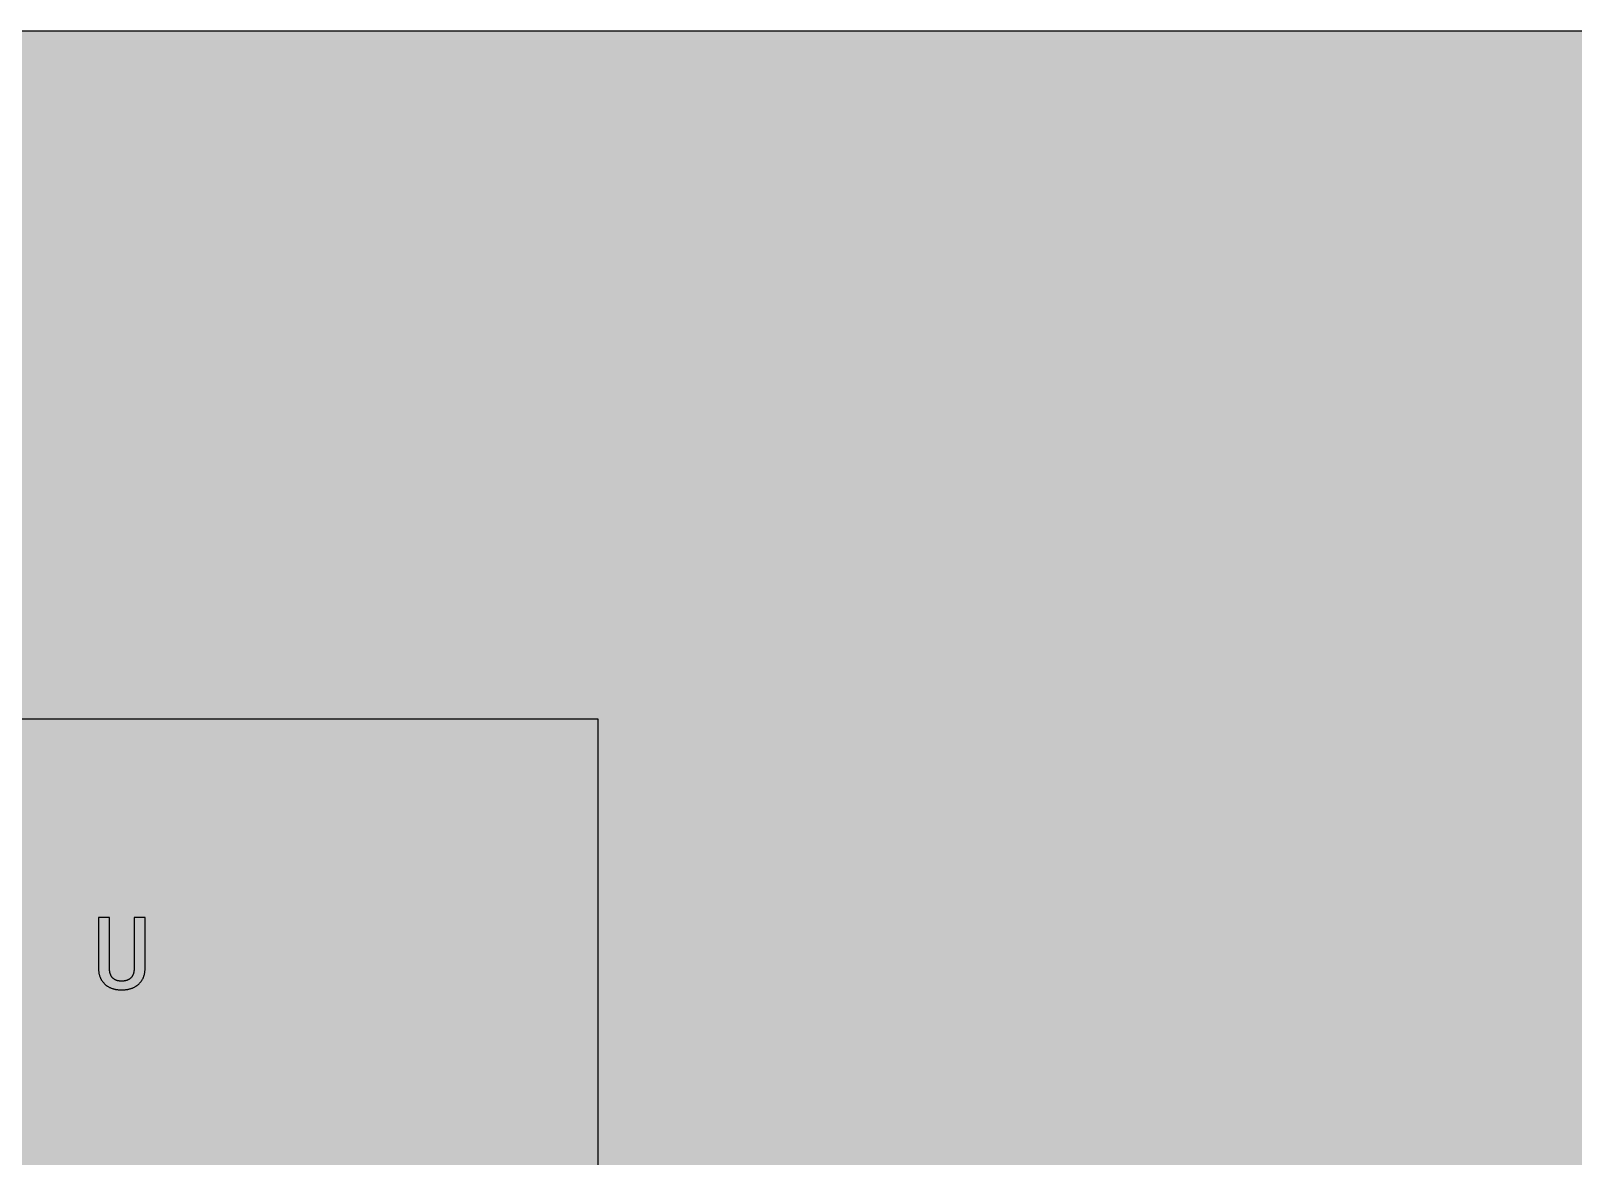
# Model space of a CAD drawing. Header units: millimetres. Extents: x 0 to 212, y 0 to 116.
# Drawn here: x 55.4 to 108.8, y 77.5 to 116.5 of the extents above; entities that cross this region are included whole.
import ezdxf

# ---------------------------------------------------------------- set-up
doc = ezdxf.new("R2010")
doc.units = ezdxf.units.MM

msp = doc.modelspace()

# ---------------------------------------------------------------- hatches: boundary and pattern name
for color, points in [(254, [(14.1633, 0.0536), (13.9878, 0.0533), (13.8125, 0.0559), (13.6373, 0.061), (13.462, 0.0686), (13.2893, 0.0787), (13.114, 0.0914), (12.9413, 0.1041), (12.7686, 0.1219), (12.5959, 0.1397), (12.4231, 0.16), (12.2504, 0.1829), (12.0777, 0.2057), (11.9075, 0.2337), (11.7373, 0.2616), (11.5672, 0.2921), (11.397, 0.3251), (11.2268, 0.3607), (11.0592, 0.3988), (10.8915, 0.4369), (10.7239, 0.4775), (10.5562, 0.5207), (10.3886, 0.5664), (10.2235, 0.6121), (10.0584, 0.6629), (9.8933, 0.7137), (9.7307, 0.7671), (9.5682, 0.8204), (9.4056, 0.8788), (9.2431, 0.9373), (9.083, 0.9982), (8.923, 1.0617), (8.763, 1.1252), (8.6055, 1.1938), (8.4455, 1.2624), (8.2906, 1.331), (8.1331, 1.4046), (7.9781, 1.4783), (7.8232, 1.5545), (7.6708, 1.6332), (7.5184, 1.7145), (7.366, 1.7958), (7.2161, 1.8796), (7.0663, 1.966), (6.919, 2.0523), (6.7716, 2.1438), (6.6243, 2.2352), (6.4795, 2.3266), (6.3348, 2.4232), (6.19, 2.5197), (6.0477, 2.6187), (5.908, 2.7178), (5.7683, 2.8194), (5.6286, 2.9235), (5.4915, 3.0302), (5.3543, 3.1369), (5.2197, 3.2461), (5.0851, 3.3579), (4.953, 3.4722), (4.8209, 3.5865), (4.6914, 3.7033), (4.5644, 3.8202), (4.4348, 3.9395), (4.3104, 4.0615), (4.1859, 4.1859), (4.0615, 4.3104), (3.9395, 4.4348), (3.8202, 4.5618), (3.7033, 4.6914), (3.5865, 4.8209), (3.4722, 4.953), (3.3579, 5.0851), (3.2487, 5.2197), (3.1369, 5.3543), (3.0302, 5.4915), (2.9235, 5.6286), (2.8194, 5.7683), (2.7178, 5.908), (2.6187, 6.0477), (2.5197, 6.19), (2.4232, 6.3348), (2.3266, 6.477), (2.2352, 6.6243), (2.1438, 6.7691), (2.0523, 6.919), (1.966, 7.0663), (1.8796, 7.2161), (1.7958, 7.366), (1.7145, 7.5184), (1.6332, 7.6708), (1.5545, 7.8232), (1.4783, 7.9781), (1.4046, 8.1331), (1.331, 8.2906), (1.2598, 8.4455), (1.1913, 8.603), (1.1252, 8.763), (1.0592, 8.923), (0.9982, 9.083), (0.9373, 9.2431), (0.8763, 9.4056), (0.8204, 9.5682), (0.7645, 9.7307), (0.7112, 9.8933), (0.6604, 10.0584), (0.6121, 10.2235), (0.5639, 10.3911), (0.5207, 10.5562), (0.4775, 10.7239), (0.4343, 10.8915), (0.3962, 11.0592), (0.3607, 11.2268), (0.3251, 11.397), (0.2921, 11.5672), (0.2616, 11.7373), (0.2311, 11.9075), (0.2057, 12.0802), (0.1803, 12.2504), (0.1575, 12.4231), (0.1372, 12.5959), (0.1194, 12.7686), (0.1041, 12.9413), (0.0889, 13.1166), (0.0787, 13.2893), (0.0686, 13.4645), (0.061, 13.6373), (0.0559, 13.8125), (0.0508, 13.9878), (0.0508, 14.163), (0.0522, 102.3592), (0.0508, 102.5322), (0.0559, 102.7074), (0.061, 102.8827), (0.0686, 103.058), (0.0787, 103.2307), (0.0889, 103.4059), (0.1041, 103.5787), (0.1194, 103.7514), (0.1372, 103.9241), (0.1575, 104.0968), (0.1803, 104.2695), (0.2057, 104.4423), (0.2311, 104.6124), (0.2616, 104.7826), (0.2921, 104.9528), (0.3251, 105.123), (0.3607, 105.2932), (0.3962, 105.4608), (0.4343, 105.6284), (0.4775, 105.7961), (0.5207, 105.9637), (0.5639, 106.1314), (0.6121, 106.2965), (0.6604, 106.4616), (0.7112, 106.6267), (0.7645, 106.7892), (0.8204, 106.9518), (0.8763, 107.1143), (0.9373, 107.2769), (0.9982, 107.4369), (1.0592, 107.5969), (1.1252, 107.757), (1.1913, 107.9144), (1.2598, 108.0745), (1.331, 108.2294), (1.4046, 108.3869), (1.4783, 108.5418), (1.5545, 108.6968), (1.6332, 108.8492), (1.7145, 109.0016), (1.7958, 109.154), (1.8796, 109.3038), (1.966, 109.4537), (2.0523, 109.601), (2.1438, 109.7483), (2.2352, 109.8956), (2.3266, 110.0404), (2.4232, 110.1852), (2.5197, 110.33), (2.6187, 110.4722), (2.7178, 110.6119), (2.8194, 110.7516), (2.9235, 110.8913), (3.0302, 111.0285), (3.1369, 111.1656), (3.2487, 111.3003), (3.3579, 111.4349), (3.4722, 111.567), (3.5865, 111.699), (3.7033, 111.8286), (3.8202, 111.9556), (3.9395, 112.0851), (4.0615, 112.2096), (4.1859, 112.334), (4.3104, 112.4585), (4.4348, 112.5804), (4.5644, 112.6998), (4.6914, 112.8166), (4.8209, 112.9335), (4.953, 113.0478), (5.0851, 113.1621), (5.2197, 113.2713), (5.3543, 113.3831), (5.4915, 113.4897), (5.6286, 113.5964), (5.7683, 113.7006), (5.908, 113.8022), (6.0477, 113.9012), (6.19, 114.0003), (6.3348, 114.0968), (6.4795, 114.1933), (6.6243, 114.2848), (6.7716, 114.3762), (6.919, 114.4676), (7.0663, 114.554), (7.2161, 114.6404), (7.366, 114.7242), (7.5184, 114.8055), (7.6708, 114.8867), (7.8232, 114.9655), (7.9781, 115.0417), (8.1331, 115.1153), (8.2906, 115.189), (8.4455, 115.2601), (8.6055, 115.3287), (8.763, 115.3947), (8.923, 115.4608), (9.083, 115.5217), (9.2431, 115.5827), (9.4056, 115.6437), (9.5682, 115.6995), (9.7307, 115.7554), (9.8933, 115.8088), (10.0584, 115.8596), (10.2235, 115.9078), (10.3886, 115.9561), (10.5562, 115.9993), (10.7239, 116.0424), (10.8915, 116.0856), (11.0592, 116.1237), (11.2268, 116.1593), (11.397, 116.1948), (11.5672, 116.2279), (11.7373, 116.2583), (11.9075, 116.2888), (12.0777, 116.3142), (12.2504, 116.3396), (12.4231, 116.3625), (12.5959, 116.3828), (12.7686, 116.4006), (12.9413, 116.4158), (13.114, 116.4311), (13.2893, 116.4412), (13.462, 116.4514), (13.6373, 116.459), (13.8125, 116.4641), (13.9878, 116.4692), (14.163, 116.4692), (197.6078, 116.4703), (197.7822, 116.4692), (197.9574, 116.4641), (198.1327, 116.459), (198.3054, 116.4514), (198.4807, 116.4412), (198.6534, 116.4311), (198.8287, 116.4158), (199.0014, 116.4006), (199.1741, 116.3828), (199.3468, 116.3625), (199.5195, 116.3396), (199.6897, 116.3142), (199.8624, 116.2888), (200.0326, 116.2583), (200.2028, 116.2279), (200.373, 116.1948), (200.5432, 116.1593), (200.7108, 116.1237), (200.8784, 116.0856), (201.0461, 116.0424), (201.2137, 115.9993), (201.3788, 115.9561), (201.5465, 115.9078), (201.7116, 115.8596), (201.8767, 115.8088), (202.0392, 115.7554), (202.2018, 115.6995), (202.3643, 115.6437), (202.5269, 115.5827), (202.6869, 115.5217), (202.8469, 115.4608), (203.007, 115.3947), (203.167, 115.3287), (203.3245, 115.2601), (203.4794, 115.189), (203.6369, 115.1153), (203.7918, 115.0417), (203.9468, 114.9655), (204.0992, 114.8867), (204.2516, 114.8055), (204.404, 114.7242), (204.5538, 114.6404), (204.7037, 114.554), (204.8535, 114.4676), (205.0009, 114.3762), (205.1456, 114.2848), (205.293, 114.1933), (205.4352, 114.0968), (205.58, 114.0003), (205.7222, 113.9012), (205.8619, 113.8022), (206.0016, 113.7006), (206.1413, 113.5964), (206.2785, 113.4897), (206.4156, 113.3831), (206.5503, 113.2713), (206.6849, 113.1621), (206.817, 113.0478), (206.949, 112.9335), (207.0786, 112.8166), (207.2081, 112.6998), (207.3351, 112.5804), (207.4596, 112.4585), (207.584, 112.334), (207.7085, 112.2096), (207.8304, 112.0851), (207.9498, 111.9556), (208.0666, 111.8286), (208.1835, 111.699), (208.2978, 111.567), (208.4121, 111.4349), (208.5238, 111.3003), (208.6331, 111.1656), (208.7397, 111.0285), (208.8464, 110.8913), (208.9506, 110.7516), (209.0522, 110.6119), (209.1512, 110.4722), (209.2503, 110.33), (209.3468, 110.1852), (209.4433, 110.0404), (209.5348, 109.8956), (209.6262, 109.7483), (209.7176, 109.601), (209.804, 109.4537), (209.8904, 109.3038), (209.9742, 109.154), (210.0555, 109.0016), (210.1367, 108.8492), (210.2155, 108.6968), (210.2917, 108.5418), (210.3653, 108.3869), (210.439, 108.2294), (210.5076, 108.0745), (210.5762, 107.9144), (210.6447, 107.757), (210.7082, 107.5969), (210.7717, 107.4369), (210.8327, 107.2769), (210.8911, 107.1143), (210.9495, 106.9518), (211.0029, 106.7892), (211.0562, 106.6267), (211.107, 106.4616), (211.1578, 106.2965), (211.2035, 106.1314), (211.2493, 105.9637), (211.2924, 105.7961), (211.3331, 105.6284), (211.3712, 105.4608), (211.4093, 105.2932), (211.4448, 105.123), (211.4779, 104.9528), (211.5083, 104.7826), (211.5363, 104.6124), (211.5642, 104.4423), (211.5871, 104.2695), (211.6099, 104.0968), (211.6303, 103.9241), (211.648, 103.7514), (211.6658, 103.5787), (211.6785, 103.4059), (211.6912, 103.2307), (211.7014, 103.058), (211.709, 102.8827), (211.7141, 102.7074), (211.7166, 102.5322), (211.7166, 102.3569), (211.7189, 14.1647), (211.7166, 13.9878), (211.7141, 13.8125), (211.709, 13.6373), (211.7014, 13.4645), (211.6912, 13.2893), (211.6785, 13.1166), (211.6658, 12.9413), (211.648, 12.7686), (211.6303, 12.5959), (211.6099, 12.4231), (211.5871, 12.2504), (211.5642, 12.0802), (211.5363, 11.9075), (211.5083, 11.7373), (211.4779, 11.5672), (211.4448, 11.397), (211.4093, 11.2268), (211.3712, 11.0592), (211.3331, 10.8915), (211.2924, 10.7239), (211.2493, 10.5562), (211.2035, 10.3911), (211.1578, 10.2235), (211.107, 10.0584), (211.0562, 9.8933), (211.0029, 9.7307), (210.9495, 9.5682), (210.8911, 9.4056), (210.8327, 9.2431), (210.7717, 9.083), (210.7082, 8.923), (210.6447, 8.763), (210.5762, 8.603), (210.5076, 8.4455), (210.439, 8.2906), (210.3653, 8.1331), (210.2917, 7.9781), (210.2155, 7.8232), (210.1367, 7.6708), (210.0555, 7.5184), (209.9742, 7.366), (209.8904, 7.2161), (209.804, 7.0663), (209.7176, 6.919), (209.6262, 6.7691), (209.5348, 6.6243), (209.4433, 6.477), (209.3468, 6.3348), (209.2503, 6.19), (209.1512, 6.0477), (209.0522, 5.908), (208.9506, 5.7683), (208.8464, 5.6286), (208.7397, 5.4915), (208.6331, 5.3543), (208.5238, 5.2197), (208.4121, 5.0851), (208.2978, 4.953), (208.1835, 4.8209), (208.0666, 4.6914), (207.9498, 4.5618), (207.8304, 4.4348), (207.7085, 4.3104), (207.584, 4.1859), (207.4596, 4.0615), (207.3351, 3.9395), (207.2081, 3.8202), (207.0786, 3.7033), (206.949, 3.5865), (206.817, 3.4722), (206.6849, 3.3579), (206.5503, 3.2461), (206.4156, 3.1369), (206.2785, 3.0302), (206.1413, 2.9235), (206.0016, 2.8194), (205.8619, 2.7178), (205.7222, 2.6187), (205.58, 2.5197), (205.4352, 2.4232), (205.293, 2.3266), (205.1456, 2.2352), (205.0009, 2.1438), (204.8535, 2.0523), (204.7037, 1.966), (204.5538, 1.8796), (204.404, 1.7958), (204.2516, 1.7145), (204.0992, 1.6332), (203.9468, 1.5545), (203.7918, 1.4783), (203.6369, 1.4046), (203.4794, 1.331), (203.3245, 1.2624), (203.167, 1.1938), (203.007, 1.1252), (202.8469, 1.0617), (202.6869, 0.9982), (202.5269, 0.9373), (202.3643, 0.8788), (202.2018, 0.8204), (202.0392, 0.7671), (201.8767, 0.7137), (201.7116, 0.6629), (201.5465, 0.6121), (201.3788, 0.5664), (201.2137, 0.5207), (201.0461, 0.4775), (200.8784, 0.4369), (200.7108, 0.3988), (200.5432, 0.3607), (200.373, 0.3251), (200.2028, 0.2921), (200.0326, 0.2616), (199.8624, 0.2337), (199.6897, 0.2057), (199.5195, 0.1829), (199.3468, 0.16), (199.1741, 0.1397), (199.0014, 0.1219), (198.8287, 0.1041), (198.6534, 0.0914), (198.4807, 0.0787), (198.3054, 0.0686), (198.1327, 0.061), (197.9574, 0.0559), (197.7822, 0.0533), (197.6069, 0.0533)]), (144, [(22.1008, 92.6578), (75.0175, 92.6578), (75.0175, 22.1022), (22.1008, 22.1022)]), (254, [(59.3478, 85.7786), (58.9675, 85.7786), (58.9675, 84.0147), (58.9661, 84.0003), (58.9661, 83.9876), (58.9661, 83.9724), (58.9636, 83.9597), (58.9636, 83.947), (58.961, 83.9343), (58.961, 83.9216), (58.9585, 83.9114), (58.9559, 83.8987), (58.9534, 83.886), (58.9509, 83.8759), (58.9483, 83.8632), (58.9458, 83.853), (58.9432, 83.8429), (58.9407, 83.8327), (58.9356, 83.82), (58.9331, 83.8098), (58.928, 83.8022), (58.9229, 83.7921), (58.9204, 83.7819), (58.9153, 83.7717), (58.9102, 83.7641), (58.9051, 83.754), (58.9001, 83.7463), (58.895, 83.7362), (58.8874, 83.7286), (58.8823, 83.7209), (58.8772, 83.7133), (58.8696, 83.7057), (58.8645, 83.6981), (58.8569, 83.6905), (58.8493, 83.6854), (58.8416, 83.6778), (58.8366, 83.6701), (58.8289, 83.6651), (58.8213, 83.6574), (58.8137, 83.6524), (58.8035, 83.6473), (58.7959, 83.6422), (58.7883, 83.6371), (58.7781, 83.632), (58.7705, 83.627), (58.7604, 83.6219), (58.7527, 83.6168), (58.7426, 83.6143), (58.7324, 83.6092), (58.7248, 83.6066), (58.7146, 83.6016), (58.7045, 83.599), (58.6943, 83.5965), (58.6842, 83.5939), (58.674, 83.5914), (58.6613, 83.5889), (58.6511, 83.5863), (58.641, 83.5838), (58.6308, 83.5812), (58.6181, 83.5812), (58.608, 83.5787), (58.5953, 83.5787), (58.5826, 83.5762), (58.5724, 83.5762), (58.5597, 83.5762), (58.547, 83.5762), (58.5343, 83.5762), (58.5216, 83.5762), (58.5114, 83.5762), (58.4987, 83.5762), (58.486, 83.5762), (58.4759, 83.5787), (58.4632, 83.5787), (58.453, 83.5812), (58.4403, 83.5812), (58.4302, 83.5838), (58.42, 83.5863), (58.4098, 83.5863), (58.3971, 83.5889), (58.387, 83.5914), (58.3768, 83.5965), (58.3667, 83.599), (58.359, 83.6016), (58.3489, 83.6041), (58.3387, 83.6092), (58.3286, 83.6117), (58.3209, 83.6168), (58.3108, 83.6219), (58.3032, 83.6244), (58.293, 83.6295), (58.2854, 83.6346), (58.2778, 83.6397), (58.2701, 83.6447), (58.2625, 83.6524), (58.2549, 83.6574), (58.2473, 83.6625), (58.2397, 83.6701), (58.232, 83.6752), (58.2244, 83.6828), (58.2193, 83.6905), (58.2117, 83.6955), (58.2066, 83.7032), (58.199, 83.7108), (58.1939, 83.7184), (58.1889, 83.726), (58.1838, 83.7362), (58.1787, 83.7438), (58.1736, 83.7514), (58.1685, 83.7616), (58.1635, 83.7717), (58.1584, 83.7794), (58.1558, 83.7895), (58.1508, 83.7997), (58.1457, 83.8098), (58.1431, 83.82), (58.1406, 83.8302), (58.1355, 83.8403), (58.133, 83.8505), (58.1304, 83.8632), (58.1279, 83.8733), (58.1254, 83.886), (58.1228, 83.8962), (58.1228, 83.9089), (58.1203, 83.9216), (58.1177, 83.9343), (58.1177, 83.947), (58.1152, 83.9597), (58.1152, 83.9724), (58.1152, 83.9851), (58.1152, 84.0003), (58.1152, 84.013), (58.1159, 85.7786), (57.7356, 85.7786), (57.7356, 84.0063), (57.7342, 83.9851), (57.7342, 83.9673), (57.7367, 83.9495), (57.7367, 83.9292), (57.7393, 83.9114), (57.7418, 83.8937), (57.7444, 83.8759), (57.7469, 83.8581), (57.7494, 83.8403), (57.7545, 83.8225), (57.7596, 83.8048), (57.7621, 83.787), (57.7672, 83.7692), (57.7723, 83.754), (57.7799, 83.7362), (57.785, 83.7184), (57.7926, 83.7032), (57.7977, 83.6879), (57.8053, 83.6701), (57.8129, 83.6549), (57.8206, 83.6397), (57.8307, 83.6244), (57.8383, 83.6092), (57.8485, 83.5939), (57.8587, 83.5812), (57.8688, 83.566), (57.879, 83.5533), (57.8891, 83.5381), (57.8993, 83.5254), (57.912, 83.5127), (57.9247, 83.5), (57.9374, 83.4873), (57.9501, 83.4746), (57.9628, 83.4619), (57.9755, 83.4517), (57.9907, 83.439), (58.0034, 83.4288), (58.0187, 83.4187), (58.0339, 83.406), (58.0492, 83.3958), (58.0644, 83.3882), (58.0822, 83.378), (58.0974, 83.3679), (58.1152, 83.3603), (58.133, 83.3526), (58.1508, 83.345), (58.1685, 83.3374), (58.1863, 83.3298), (58.2066, 83.3222), (58.2244, 83.3171), (58.2447, 83.3095), (58.2651, 83.3044), (58.2854, 83.2993), (58.3057, 83.2942), (58.326, 83.2917), (58.3489, 83.2866), (58.3717, 83.2841), (58.3921, 83.2815), (58.4149, 83.279), (58.4378, 83.2764), (58.4632, 83.2739), (58.486, 83.2739), (58.5114, 83.2714), (58.5343, 83.2714), (58.5597, 83.2714), (58.5851, 83.2739), (58.608, 83.2739), (58.6308, 83.2764), (58.6537, 83.279), (58.6765, 83.2815), (58.6994, 83.2841), (58.7223, 83.2866), (58.7426, 83.2917), (58.7654, 83.2942), (58.7858, 83.2993), (58.8061, 83.3044), (58.8264, 83.3095), (58.8467, 83.3171), (58.867, 83.3222), (58.8848, 83.3298), (58.9051, 83.3374), (58.9229, 83.345), (58.9407, 83.3526), (58.9585, 83.3603), (58.9763, 83.3679), (58.9915, 83.378), (59.0093, 83.3882), (59.0245, 83.3958), (59.0398, 83.406), (59.055, 83.4187), (59.0702, 83.4288), (59.0855, 83.439), (59.0982, 83.4517), (59.1134, 83.4619), (59.1261, 83.4746), (59.1388, 83.4873), (59.1515, 83.5), (59.1642, 83.5127), (59.1769, 83.5254), (59.1871, 83.5381), (59.1972, 83.5533), (59.2099, 83.566), (59.2201, 83.5812), (59.2303, 83.5939), (59.2379, 83.6092), (59.248, 83.6244), (59.2557, 83.6397), (59.2658, 83.6549), (59.2734, 83.6701), (59.2811, 83.6879), (59.2887, 83.7032), (59.2938, 83.7184), (59.3014, 83.7362), (59.3065, 83.754), (59.3115, 83.7692), (59.3166, 83.787), (59.3217, 83.8048), (59.3268, 83.8225), (59.3293, 83.8403), (59.3344, 83.8581), (59.3369, 83.8759), (59.3395, 83.8937), (59.342, 83.9114), (59.342, 83.9292), (59.3446, 83.9495), (59.3446, 83.9673), (59.3471, 83.9851), (59.3471, 84.0054)])]:
    msp.add_hatch(color=color).paths.add_polyline_path(points)
h = msp.add_hatch(color=59)
h.paths.add_polyline_path([(14.1633, 3.5814), (13.8887, 3.5839), (13.6169, 3.5941), (13.3477, 3.6119), (13.081, 3.6347), (12.8143, 3.6652), (12.5501, 3.7008), (12.2885, 3.7465), (12.0294, 3.7948), (11.7729, 3.8506), (11.5164, 3.9141), (11.2649, 3.9827), (11.016, 4.0564), (10.7671, 4.1351), (10.5232, 4.2215), (10.2819, 4.3129), (10.0432, 4.412), (9.8069, 4.5161), (9.5733, 4.6228), (9.3447, 4.7371), (9.1186, 4.8565), (8.8951, 4.9809), (8.6741, 5.113), (8.4582, 5.2476), (8.2448, 5.3873), (8.0366, 5.5321), (7.8308, 5.682), (7.6276, 5.8369), (7.4295, 5.9969), (7.2365, 6.1595), (7.046, 6.3297), (6.8605, 6.5024), (6.6777, 6.6802), (6.5024, 6.8605), (6.3271, 7.046), (6.1595, 7.2365), (5.9969, 7.432), (5.8369, 7.6302), (5.682, 7.8308), (5.5321, 8.0366), (5.3873, 8.2448), (5.2451, 8.4582), (5.1105, 8.6741), (4.9809, 8.8951), (4.8565, 9.1186), (4.7371, 9.3447), (4.6228, 9.5758), (4.5136, 9.8069), (4.4094, 10.0432), (4.3129, 10.2819), (4.2215, 10.5232), (4.1351, 10.7696), (4.0538, 11.016), (3.9802, 11.2649), (3.9116, 11.5189), (3.8506, 11.7729), (3.7948, 12.0294), (3.744, 12.2911), (3.7008, 12.5527), (3.6627, 12.8143), (3.6322, 13.081), (3.6093, 13.3502), (3.5916, 13.6195), (3.5814, 13.8913), (3.5789, 14.163), (3.58, 102.3592), (3.5814, 102.6312), (3.5916, 102.903), (3.6093, 103.1723), (3.6322, 103.439), (3.6627, 103.7057), (3.7008, 103.9698), (3.744, 104.2314), (3.7948, 104.4905), (3.8506, 104.7471), (3.9116, 105.0036), (3.9802, 105.2551), (4.0538, 105.504), (4.1351, 105.7529), (4.2215, 105.9967), (4.3129, 106.238), (4.4094, 106.4768), (4.5136, 106.713), (4.6228, 106.9467), (4.7371, 107.1753), (4.8565, 107.4014), (4.9809, 107.6249), (5.1105, 107.8459), (5.2451, 108.0618), (5.3873, 108.2751), (5.5321, 108.4834), (5.682, 108.6891), (5.8369, 108.8923), (5.9969, 109.0905), (6.1595, 109.2835), (6.3271, 109.474), (6.5024, 109.6594), (6.6777, 109.8423), (6.8605, 110.0176), (7.046, 110.1928), (7.2365, 110.3605), (7.4295, 110.523), (7.6276, 110.683), (7.8308, 110.838), (8.0366, 110.9878), (8.2448, 111.1326), (8.4582, 111.2749), (8.6741, 111.4095), (8.8951, 111.539), (9.1186, 111.6635), (9.3447, 111.7829), (9.5733, 111.8972), (9.8069, 112.0064), (10.0432, 112.1105), (10.2819, 112.207), (10.5232, 112.2985), (10.7671, 112.3848), (11.016, 112.4661), (11.2649, 112.5398), (11.5164, 112.6084), (11.7729, 112.6693), (12.0294, 112.7252), (12.2885, 112.776), (12.5501, 112.8192), (12.8143, 112.8573), (13.081, 112.8878), (13.3477, 112.9106), (13.6169, 112.9284), (13.8887, 112.9386), (14.163, 112.9411), (197.6078, 112.9425), (197.8787, 112.9386), (198.1505, 112.9284), (198.4197, 112.9106), (198.689, 112.8878), (198.9557, 112.8573), (199.2173, 112.8192), (199.4789, 112.776), (199.7405, 112.7252), (199.9971, 112.6693), (200.2511, 112.6084), (200.5051, 112.5398), (200.754, 112.4661), (201.0004, 112.3848), (201.2467, 112.2985), (201.488, 112.207), (201.7268, 112.1105), (201.963, 112.0064), (202.1942, 111.8972), (202.4253, 111.7829), (202.6514, 111.6635), (202.8749, 111.539), (203.0959, 111.4095), (203.3118, 111.2749), (203.5251, 111.1326), (203.7334, 110.9878), (203.9391, 110.838), (204.1398, 110.683), (204.3379, 110.523), (204.5335, 110.3605), (204.724, 110.1928), (204.9094, 110.0176), (205.0898, 109.8423), (205.2676, 109.6594), (205.4403, 109.474), (205.6105, 109.2835), (205.773, 109.0905), (205.933, 108.8923), (206.088, 108.6891), (206.2378, 108.4834), (206.3826, 108.2751), (206.5223, 108.0618), (206.6569, 107.8459), (206.789, 107.6249), (206.9135, 107.4014), (207.0329, 107.1753), (207.1472, 106.9467), (207.2538, 106.713), (207.358, 106.4768), (207.457, 106.238), (207.5485, 105.9967), (207.6348, 105.7529), (207.7136, 105.504), (207.7872, 105.2551), (207.8558, 105.0036), (207.9193, 104.7471), (207.9752, 104.4905), (208.0235, 104.2314), (208.0692, 103.9698), (208.1047, 103.7057), (208.1352, 103.439), (208.1581, 103.1723), (208.1759, 102.903), (208.186, 102.6312), (208.1911, 102.3569), (208.1911, 14.1647), (208.186, 13.8913), (208.1759, 13.6195), (208.1581, 13.3502), (208.1352, 13.081), (208.1047, 12.8143), (208.0692, 12.5527), (208.0235, 12.2911), (207.9752, 12.0294), (207.9193, 11.7729), (207.8558, 11.5189), (207.7872, 11.2649), (207.7136, 11.016), (207.6348, 10.7696), (207.5485, 10.5232), (207.457, 10.2819), (207.358, 10.0432), (207.2538, 9.8069), (207.1472, 9.5758), (207.0329, 9.3447), (206.9135, 9.1186), (206.789, 8.8951), (206.6569, 8.6741), (206.5223, 8.4582), (206.3826, 8.2448), (206.2378, 8.0366), (206.088, 7.8308), (205.933, 7.6302), (205.773, 7.432), (205.6105, 7.2365), (205.4403, 7.046), (205.2676, 6.8605), (205.0898, 6.6802), (204.9094, 6.5024), (204.724, 6.3297), (204.5335, 6.1595), (204.3379, 5.9969), (204.1398, 5.8369), (203.9391, 5.682), (203.7334, 5.5321), (203.5251, 5.3873), (203.3118, 5.2476), (203.0959, 5.113), (202.8749, 4.9809), (202.6514, 4.8565), (202.4253, 4.7371), (202.1942, 4.6228), (201.963, 4.5161), (201.7268, 4.412), (201.488, 4.3129), (201.2467, 4.2215), (201.0004, 4.1351), (200.754, 4.0564), (200.5051, 3.9827), (200.2511, 3.9141), (199.9971, 3.8506), (199.7405, 3.7948), (199.4789, 3.7465), (199.2173, 3.7008), (198.9557, 3.6652), (198.689, 3.6347), (198.4197, 3.6119), (198.1505, 3.5941), (197.8787, 3.5839), (197.6069, 3.5789)])
h.paths.add_polyline_path([(14.1633, 8.8731), (14.0259, 8.8748), (13.8887, 8.8798), (13.7541, 8.8875), (13.622, 8.9002), (13.4874, 8.9154), (13.3553, 8.9332), (13.2258, 8.9535), (13.0962, 8.9789), (12.9667, 9.0068), (12.8397, 9.0373), (12.7127, 9.0729), (12.5882, 9.1084), (12.4663, 9.1491), (12.3419, 9.1923), (12.2225, 9.238), (12.1031, 9.2888), (11.9837, 9.3396), (11.8694, 9.3929), (11.7526, 9.4513), (11.6408, 9.5098), (11.5291, 9.5733), (11.4198, 9.6368), (11.3106, 9.7053), (11.2039, 9.7765), (11.0998, 9.8476), (10.9957, 9.9238), (10.8966, 10), (10.7975, 10.0787), (10.6985, 10.1625), (10.6045, 10.2464), (10.5105, 10.3327), (10.4216, 10.4216), (10.3327, 10.5131), (10.2464, 10.6045), (10.16, 10.701), (10.0787, 10.7975), (10, 10.8966), (9.9212, 10.9982), (9.8476, 11.0998), (9.7739, 11.2039), (9.7053, 11.3106), (9.6368, 11.4198), (9.5707, 11.5291), (9.5098, 11.6408), (9.4488, 11.7551), (9.3929, 11.8694), (9.337, 11.9863), (9.2862, 12.1031), (9.238, 12.2225), (9.1923, 12.3444), (9.1491, 12.4663), (9.1084, 12.5908), (9.0703, 12.7152), (9.0373, 12.8397), (9.0068, 12.9692), (8.9789, 13.0962), (8.9535, 13.2258), (8.9306, 13.3579), (8.9129, 13.4899), (8.8976, 13.622), (8.8849, 13.7566), (8.8773, 13.8913), (8.8722, 14.0259), (8.8697, 14.163), (8.8717, 102.3592), (8.8722, 102.4941), (8.8773, 102.6312), (8.8849, 102.7659), (8.8976, 102.8979), (8.9129, 103.0326), (8.9306, 103.1646), (8.9535, 103.2942), (8.9789, 103.4237), (9.0068, 103.5533), (9.0373, 103.6803), (9.0703, 103.8073), (9.1084, 103.9317), (9.1491, 104.0536), (9.1923, 104.1781), (9.238, 104.2975), (9.2862, 104.4169), (9.337, 104.5362), (9.3929, 104.6505), (9.4488, 104.7674), (9.5098, 104.8791), (9.5707, 104.9909), (9.6368, 105.1001), (9.7053, 105.2093), (9.7739, 105.316), (9.8476, 105.4202), (9.9212, 105.5243), (10, 105.6234), (10.0787, 105.7224), (10.16, 105.8215), (10.2464, 105.9155), (10.3327, 106.0094), (10.4216, 106.0983), (10.5105, 106.1872), (10.6045, 106.2736), (10.6985, 106.36), (10.7975, 106.4412), (10.8966, 106.52), (10.9957, 106.5987), (11.0998, 106.6724), (11.2039, 106.746), (11.3106, 106.8146), (11.4198, 106.8832), (11.5291, 106.9492), (11.6408, 107.0102), (11.7526, 107.0712), (11.8694, 107.127), (11.9837, 107.1829), (12.1031, 107.2337), (12.2225, 107.282), (12.3419, 107.3277), (12.4663, 107.3709), (12.5882, 107.4115), (12.7127, 107.4496), (12.8397, 107.4826), (12.9667, 107.5131), (13.0962, 107.5411), (13.2258, 107.5665), (13.3553, 107.5893), (13.4874, 107.6071), (13.622, 107.6223), (13.7541, 107.635), (13.8887, 107.6427), (14.0259, 107.6477), (14.163, 107.6503), (197.6078, 107.6508), (197.7441, 107.6477), (197.8787, 107.6427), (198.0133, 107.635), (198.1479, 107.6223), (198.28, 107.6071), (198.4121, 107.5893), (198.5442, 107.5665), (198.6737, 107.5411), (198.8007, 107.5131), (198.9303, 107.4826), (199.0547, 107.4496), (199.1792, 107.4115), (199.3036, 107.3709), (199.4256, 107.3277), (199.5475, 107.282), (199.6669, 107.2337), (199.7837, 107.1829), (199.9005, 107.127), (200.0148, 107.0712), (200.1291, 107.0102), (200.2409, 106.9492), (200.3501, 106.8832), (200.4593, 106.8146), (200.566, 106.746), (200.6702, 106.6724), (200.7718, 106.5987), (200.8734, 106.52), (200.9724, 106.4412), (201.0689, 106.36), (201.1655, 106.2736), (201.2569, 106.1872), (201.3483, 106.0983), (201.4372, 106.0094), (201.5236, 105.9155), (201.6074, 105.8215), (201.6912, 105.7224), (201.77, 105.6234), (201.8462, 105.5243), (201.9224, 105.4202), (201.9935, 105.316), (202.0646, 105.2093), (202.1332, 105.1001), (202.1967, 104.9909), (202.2602, 104.8791), (202.3186, 104.7674), (202.377, 104.6505), (202.4304, 104.5362), (202.4812, 104.4169), (202.532, 104.2975), (202.5777, 104.1781), (202.6209, 104.0536), (202.6615, 103.9317), (202.6971, 103.8073), (202.7326, 103.6803), (202.7631, 103.5533), (202.7911, 103.4237), (202.8165, 103.2942), (202.8368, 103.1646), (202.8546, 103.0326), (202.8698, 102.8979), (202.8825, 102.7659), (202.8901, 102.6312), (202.8952, 102.4941), (202.8977, 102.3569), (202.8994, 14.1647), (202.8952, 14.0259), (202.8901, 13.8913), (202.8825, 13.7566), (202.8698, 13.622), (202.8546, 13.4899), (202.8368, 13.3579), (202.8165, 13.2258), (202.7911, 13.0962), (202.7631, 12.9692), (202.7326, 12.8397), (202.6971, 12.7152), (202.6615, 12.5908), (202.6209, 12.4663), (202.5777, 12.3444), (202.532, 12.2225), (202.4812, 12.1031), (202.4304, 11.9863), (202.377, 11.8694), (202.3186, 11.7551), (202.2602, 11.6408), (202.1967, 11.5291), (202.1332, 11.4198), (202.0646, 11.3106), (201.9935, 11.2039), (201.9224, 11.0998), (201.8462, 10.9982), (201.77, 10.8966), (201.6912, 10.7975), (201.6074, 10.701), (201.5236, 10.6045), (201.4372, 10.5131), (201.3483, 10.4216), (201.2569, 10.3327), (201.1655, 10.2464), (201.0689, 10.1625), (200.9724, 10.0787), (200.8734, 10), (200.7718, 9.9238), (200.6702, 9.8476), (200.566, 9.7765), (200.4593, 9.7053), (200.3501, 9.6368), (200.2409, 9.5733), (200.1291, 9.5098), (200.0148, 9.4513), (199.9005, 9.3929), (199.7837, 9.3396), (199.6669, 9.2888), (199.5475, 9.238), (199.4256, 9.1923), (199.3036, 9.1491), (199.1792, 9.1084), (199.0547, 9.0729), (198.9303, 9.0373), (198.8007, 9.0068), (198.6737, 8.9789), (198.5442, 8.9535), (198.4121, 8.9332), (198.28, 8.9154), (198.1479, 8.9002), (198.0133, 8.8875), (197.8787, 8.8798), (197.7441, 8.8748), (197.6069, 8.8722)], flags=16)
h = msp.add_hatch(color=254)
edge = h.paths.add_edge_path()
edge.add_line((56.8537, 84.5534), (56.8528, 84.516))
edge.add_line((56.8528, 84.516), (56.8528, 84.4829))
edge.add_line((56.8528, 84.4829), (56.8503, 84.4499))
edge.add_line((56.8503, 84.4499), (56.8503, 84.4169))
edge.add_line((56.8503, 84.4169), (56.8477, 84.3839))
edge.add_line((56.8477, 84.3839), (56.8452, 84.3534))
edge.add_line((56.8452, 84.3534), (56.8452, 84.3229))
edge.add_line((56.8452, 84.3229), (56.8427, 84.295))
edge.add_line((56.8427, 84.295), (56.8376, 84.2645))
edge.add_line((56.8376, 84.2645), (56.835, 84.2366))
edge.add_line((56.835, 84.2366), (56.8325, 84.2086))
edge.add_line((56.8325, 84.2086), (56.8274, 84.1832))
edge.add_line((56.8274, 84.1832), (56.8249, 84.1578))
edge.add_line((56.8249, 84.1578), (56.8198, 84.1324))
edge.add_line((56.8198, 84.1324), (56.8147, 84.107))
edge.add_line((56.8147, 84.107), (56.8096, 84.0842))
edge.add_line((56.8096, 84.0842), (56.8046, 84.0613))
edge.add_line((56.8046, 84.0613), (56.7995, 84.0384))
edge.add_line((56.7995, 84.0384), (56.7944, 84.0181))
edge.add_line((56.7944, 84.0181), (56.7868, 83.9978))
edge.add_line((56.7868, 83.9978), (56.7817, 83.9775))
edge.add_line((56.7817, 83.9775), (56.7741, 83.9572))
edge.add_line((56.7741, 83.9572), (56.769, 83.9394))
edge.add_line((56.769, 83.9394), (56.7614, 83.9191))
edge.add_line((56.7614, 83.9191), (56.7538, 83.9013))
edge.add_line((56.7538, 83.9013), (56.7461, 83.886))
edge.add_line((56.7461, 83.886), (56.7385, 83.8683))
edge.add_line((56.7385, 83.8683), (56.7309, 83.853))
edge.add_line((56.7309, 83.853), (56.7207, 83.8378))
edge.add_line((56.7207, 83.8378), (56.7131, 83.8225))
edge.add_line((56.7131, 83.8225), (56.703, 83.8098))
edge.add_line((56.703, 83.8098), (56.6953, 83.7946))
edge.add_line((56.6953, 83.7946), (56.6852, 83.7819))
edge.add_line((56.6852, 83.7819), (56.675, 83.7692))
edge.add_line((56.675, 83.7692), (56.6674, 83.7565))
edge.add_line((56.6674, 83.7565), (56.6572, 83.7463))
edge.add_line((56.6572, 83.7463), (56.6471, 83.7362))
edge.add_line((56.6471, 83.7362), (56.6369, 83.726))
edge.add_line((56.6369, 83.726), (56.6268, 83.7159))
edge.add_line((56.6268, 83.7159), (56.6141, 83.7057))
edge.add_line((56.6141, 83.7057), (56.6039, 83.6981))
edge.add_line((56.6039, 83.6981), (56.5937, 83.6879))
edge.add_line((56.5937, 83.6879), (56.581, 83.6803))
edge.add_line((56.581, 83.6803), (56.5709, 83.6727))
edge.add_line((56.5709, 83.6727), (56.5582, 83.6651))
edge.add_line((56.5582, 83.6651), (56.548, 83.66))
edge.add_line((56.548, 83.66), (56.5353, 83.6524))
edge.add_line((56.5353, 83.6524), (56.5226, 83.6473))
edge.add_line((56.5226, 83.6473), (56.5099, 83.6422))
edge.add_line((56.5099, 83.6422), (56.4998, 83.6371))
edge.add_line((56.4998, 83.6371), (56.4871, 83.632))
edge.add_line((56.4871, 83.632), (56.4744, 83.6295))
edge.add_line((56.4744, 83.6295), (56.4617, 83.6244))
edge.add_line((56.4617, 83.6244), (56.449, 83.6219))
edge.add_line((56.449, 83.6219), (56.4337, 83.6193))
edge.add_line((56.4337, 83.6193), (56.421, 83.6168))
edge.add_line((56.421, 83.6168), (56.4083, 83.6143))
edge.add_line((56.4083, 83.6143), (56.3956, 83.6117))
edge.add_line((56.3956, 83.6117), (56.3804, 83.6092))
edge.add_line((56.3804, 83.6092), (56.3677, 83.6092))
edge.add_line((56.3677, 83.6092), (56.355, 83.6092))
edge.add_line((56.355, 83.6092), (56.3397, 83.6066))
edge.add_line((56.3397, 83.6066), (56.327, 83.6066))
edge.add_line((56.327, 83.6066), (56.3118, 83.6066))
edge.add_line((56.3118, 83.6066), (56.0282, 83.608))
edge.add_line((56.0282, 83.608), (56.0282, 85.4781))
edge.add_line((56.0282, 85.4781), (56.3178, 85.4781))
edge.add_line((56.3178, 85.4781), (56.3296, 85.4761))
edge.add_line((56.3296, 85.4761), (56.3423, 85.4761))
edge.add_line((56.3423, 85.4761), (56.355, 85.4761))
edge.add_line((56.355, 85.4761), (56.3677, 85.4761))
edge.add_line((56.3677, 85.4761), (56.3804, 85.4735))
edge.add_line((56.3804, 85.4735), (56.3931, 85.4735))
edge.add_line((56.3931, 85.4735), (56.4058, 85.471))
edge.add_line((56.4058, 85.471), (56.4185, 85.471))
edge.add_line((56.4185, 85.471), (56.4312, 85.4685))
edge.add_line((56.4312, 85.4685), (56.4439, 85.4659))
edge.add_line((56.4439, 85.4659), (56.4566, 85.4634))
edge.add_line((56.4566, 85.4634), (56.4667, 85.4608))
edge.add_line((56.4667, 85.4608), (56.4794, 85.4583))
edge.add_line((56.4794, 85.4583), (56.4921, 85.4532))
edge.add_line((56.4921, 85.4532), (56.5048, 85.4507))
edge.add_line((56.5048, 85.4507), (56.515, 85.4456))
edge.add_line((56.515, 85.4456), (56.5277, 85.4405))
edge.add_line((56.5277, 85.4405), (56.5404, 85.4354))
edge.add_line((56.5404, 85.4354), (56.5506, 85.4304))
edge.add_line((56.5506, 85.4304), (56.5633, 85.4253))
edge.add_line((56.5633, 85.4253), (56.5734, 85.4177))
edge.add_line((56.5734, 85.4177), (56.5836, 85.4126))
edge.add_line((56.5836, 85.4126), (56.5963, 85.405))
edge.add_line((56.5963, 85.405), (56.6064, 85.3973))
edge.add_line((56.6064, 85.3973), (56.6166, 85.3872))
edge.add_line((56.6166, 85.3872), (56.6268, 85.3796))
edge.add_line((56.6268, 85.3796), (56.6369, 85.3694))
edge.add_line((56.6369, 85.3694), (56.6471, 85.3618))
edge.add_line((56.6471, 85.3618), (56.6572, 85.3516))
edge.add_line((56.6572, 85.3516), (56.6674, 85.3389))
edge.add_line((56.6674, 85.3389), (56.6776, 85.3288))
edge.add_line((56.6776, 85.3288), (56.6877, 85.3161))
edge.add_line((56.6877, 85.3161), (56.6953, 85.3034))
edge.add_line((56.6953, 85.3034), (56.7055, 85.2907))
edge.add_line((56.7055, 85.2907), (56.7131, 85.278))
edge.add_line((56.7131, 85.278), (56.7233, 85.2627))
edge.add_line((56.7233, 85.2627), (56.7309, 85.2475))
edge.add_line((56.7309, 85.2475), (56.7385, 85.2322))
edge.add_line((56.7385, 85.2322), (56.7487, 85.2145))
edge.add_line((56.7487, 85.2145), (56.7563, 85.1992))
edge.add_line((56.7563, 85.1992), (56.7614, 85.1814))
edge.add_line((56.7614, 85.1814), (56.769, 85.1611))
edge.add_line((56.769, 85.1611), (56.7766, 85.1433))
edge.add_line((56.7766, 85.1433), (56.7842, 85.123))
edge.add_line((56.7842, 85.123), (56.7893, 85.1027))
edge.add_line((56.7893, 85.1027), (56.7969, 85.0824))
edge.add_line((56.7969, 85.0824), (56.802, 85.0595))
edge.add_line((56.802, 85.0595), (56.8071, 85.0367))
edge.add_line((56.8071, 85.0367), (56.8122, 85.0113))
edge.add_line((56.8122, 85.0113), (56.8173, 84.9884))
edge.add_line((56.8173, 84.9884), (56.8223, 84.963))
edge.add_line((56.8223, 84.963), (56.8274, 84.9351))
edge.add_line((56.8274, 84.9351), (56.83, 84.9097))
edge.add_line((56.83, 84.9097), (56.835, 84.8817))
edge.add_line((56.835, 84.8817), (56.8376, 84.8538))
edge.add_line((56.8376, 84.8538), (56.8401, 84.8233))
edge.add_line((56.8401, 84.8233), (56.8427, 84.7928))
edge.add_line((56.8427, 84.7928), (56.8452, 84.7598))
edge.add_line((56.8452, 84.7598), (56.8477, 84.7293))
edge.add_line((56.8477, 84.7293), (56.8503, 84.6963))
edge.add_line((56.8503, 84.6963), (56.8503, 84.6607))
edge.add_line((56.8503, 84.6607), (56.8528, 84.6252))
edge.add_line((56.8528, 84.6252), (56.8528, 84.5896))
edge.add_line((56.8528, 84.5896), (56.8528, 84.5515))
edge = h.paths.add_edge_path(flags=16)
edge.add_line((57.2424, 84.5534), (57.2414, 84.5998))
edge.add_line((57.2414, 84.5998), (57.2389, 84.648))
edge.add_line((57.2389, 84.648), (57.2389, 84.6938))
edge.add_line((57.2389, 84.6938), (57.2364, 84.7369))
edge.add_line((57.2364, 84.7369), (57.2338, 84.7801))
edge.add_line((57.2338, 84.7801), (57.2287, 84.8233))
edge.add_line((57.2287, 84.8233), (57.2262, 84.8639))
edge.add_line((57.2262, 84.8639), (57.2211, 84.9046))
edge.add_line((57.2211, 84.9046), (57.2135, 84.9427))
edge.add_line((57.2135, 84.9427), (57.2084, 84.9808))
edge.add_line((57.2084, 84.9808), (57.2008, 85.0163))
edge.add_line((57.2008, 85.0163), (57.1957, 85.0519))
edge.add_line((57.1957, 85.0519), (57.1856, 85.0849))
edge.add_line((57.1856, 85.0849), (57.1779, 85.1179))
edge.add_line((57.1779, 85.1179), (57.1703, 85.151))
edge.add_line((57.1703, 85.151), (57.1602, 85.1814))
edge.add_line((57.1602, 85.1814), (57.15, 85.2119))
edge.add_line((57.15, 85.2119), (57.1398, 85.2424))
edge.add_line((57.1398, 85.2424), (57.1271, 85.2703))
edge.add_line((57.1271, 85.2703), (57.117, 85.2983))
edge.add_line((57.117, 85.2983), (57.1043, 85.3237))
edge.add_line((57.1043, 85.3237), (57.0916, 85.3491))
edge.add_line((57.0916, 85.3491), (57.0789, 85.3745))
edge.add_line((57.0789, 85.3745), (57.0662, 85.3973))
edge.add_line((57.0662, 85.3973), (57.0509, 85.4202))
edge.add_line((57.0509, 85.4202), (57.0382, 85.4405))
edge.add_line((57.0382, 85.4405), (57.023, 85.4634))
edge.add_line((57.023, 85.4634), (57.0078, 85.4837))
edge.add_line((57.0078, 85.4837), (56.99, 85.5015))
edge.add_line((56.99, 85.5015), (56.9747, 85.5193))
edge.add_line((56.9747, 85.5193), (56.9595, 85.537))
edge.add_line((56.9595, 85.537), (56.9417, 85.5548))
edge.add_line((56.9417, 85.5548), (56.9239, 85.5701))
edge.add_line((56.9239, 85.5701), (56.9062, 85.5853))
edge.add_line((56.9062, 85.5853), (56.8884, 85.6005))
edge.add_line((56.8884, 85.6005), (56.8706, 85.6158))
edge.add_line((56.8706, 85.6158), (56.8503, 85.6285))
edge.add_line((56.8503, 85.6285), (56.8325, 85.6412))
edge.add_line((56.8325, 85.6412), (56.8122, 85.6539))
edge.add_line((56.8122, 85.6539), (56.7919, 85.664))
edge.add_line((56.7919, 85.664), (56.7715, 85.6742))
edge.add_line((56.7715, 85.6742), (56.7512, 85.6844))
edge.add_line((56.7512, 85.6844), (56.7309, 85.6945))
edge.add_line((56.7309, 85.6945), (56.7106, 85.7021))
edge.add_line((56.7106, 85.7021), (56.6877, 85.7098))
edge.add_line((56.6877, 85.7098), (56.6674, 85.7174))
edge.add_line((56.6674, 85.7174), (56.6445, 85.725))
edge.add_line((56.6445, 85.725), (56.6242, 85.7326))
edge.add_line((56.6242, 85.7326), (56.6014, 85.7377))
edge.add_line((56.6014, 85.7377), (56.5785, 85.7428))
edge.add_line((56.5785, 85.7428), (56.5556, 85.7479))
edge.add_line((56.5556, 85.7479), (56.5328, 85.7529))
edge.add_line((56.5328, 85.7529), (56.5099, 85.758))
edge.add_line((56.5099, 85.758), (56.4845, 85.7606))
edge.add_line((56.4845, 85.7606), (56.4617, 85.7656))
edge.add_line((56.4617, 85.7656), (56.4388, 85.7682))
edge.add_line((56.4388, 85.7682), (56.4134, 85.7707))
edge.add_line((56.4134, 85.7707), (56.3905, 85.7707))
edge.add_line((56.3905, 85.7707), (56.3651, 85.7733))
edge.add_line((56.3651, 85.7733), (56.3423, 85.7758))
edge.add_line((56.3423, 85.7758), (56.3169, 85.7758))
edge.add_line((56.3169, 85.7758), (56.2915, 85.7758))
edge.add_line((56.2915, 85.7758), (56.2661, 85.7783))
edge.add_line((56.2661, 85.7783), (56.2432, 85.7783))
edge.add_line((56.2432, 85.7783), (55.6465, 85.7786))
edge.add_line((55.6465, 85.7786), (55.6465, 83.3092))
edge.add_line((55.6465, 83.3092), (56.286, 83.3092))
edge.add_line((56.286, 83.3092), (56.3067, 83.3069))
edge.add_line((56.3067, 83.3069), (56.3296, 83.3095))
edge.add_line((56.3296, 83.3095), (56.3524, 83.3095))
edge.add_line((56.3524, 83.3095), (56.3753, 83.3095))
edge.add_line((56.3753, 83.3095), (56.3982, 83.312))
edge.add_line((56.3982, 83.312), (56.421, 83.3145))
edge.add_line((56.421, 83.3145), (56.4439, 83.3145))
edge.add_line((56.4439, 83.3145), (56.4667, 83.3171))
edge.add_line((56.4667, 83.3171), (56.4871, 83.3222))
edge.add_line((56.4871, 83.3222), (56.5099, 83.3247))
edge.add_line((56.5099, 83.3247), (56.5328, 83.3272))
edge.add_line((56.5328, 83.3272), (56.5531, 83.3323))
edge.add_line((56.5531, 83.3323), (56.576, 83.3374))
edge.add_line((56.576, 83.3374), (56.5963, 83.3425))
edge.add_line((56.5963, 83.3425), (56.6191, 83.3476))
edge.add_line((56.6191, 83.3476), (56.6395, 83.3552))
edge.add_line((56.6395, 83.3552), (56.6598, 83.3603))
edge.add_line((56.6598, 83.3603), (56.6801, 83.3679))
edge.add_line((56.6801, 83.3679), (56.703, 83.3755))
edge.add_line((56.703, 83.3755), (56.7233, 83.3857))
edge.add_line((56.7233, 83.3857), (56.7411, 83.3933))
edge.add_line((56.7411, 83.3933), (56.7614, 83.4034))
edge.add_line((56.7614, 83.4034), (56.7817, 83.4136))
edge.add_line((56.7817, 83.4136), (56.802, 83.4238))
edge.add_line((56.802, 83.4238), (56.8198, 83.4365))
edge.add_line((56.8198, 83.4365), (56.8401, 83.4492))
edge.add_line((56.8401, 83.4492), (56.8579, 83.4619))
edge.add_line((56.8579, 83.4619), (56.8757, 83.4746))
edge.add_line((56.8757, 83.4746), (56.8935, 83.4898))
edge.add_line((56.8935, 83.4898), (56.9112, 83.5025))
edge.add_line((56.9112, 83.5025), (56.929, 83.5203))
edge.add_line((56.929, 83.5203), (56.9443, 83.5355))
edge.add_line((56.9443, 83.5355), (56.962, 83.5533))
edge.add_line((56.962, 83.5533), (56.9773, 83.5711))
edge.add_line((56.9773, 83.5711), (56.9951, 83.5889))
edge.add_line((56.9951, 83.5889), (57.0103, 83.6092))
edge.add_line((57.0103, 83.6092), (57.0255, 83.6295))
edge.add_line((57.0255, 83.6295), (57.0382, 83.6524))
edge.add_line((57.0382, 83.6524), (57.0535, 83.6727))
edge.add_line((57.0535, 83.6727), (57.0662, 83.6955))
edge.add_line((57.0662, 83.6955), (57.0789, 83.7209))
edge.add_line((57.0789, 83.7209), (57.0941, 83.7463))
edge.add_line((57.0941, 83.7463), (57.1043, 83.7717))
edge.add_line((57.1043, 83.7717), (57.117, 83.7971))
edge.add_line((57.117, 83.7971), (57.1297, 83.8251))
edge.add_line((57.1297, 83.8251), (57.1398, 83.853))
edge.add_line((57.1398, 83.853), (57.15, 83.8835))
edge.add_line((57.15, 83.8835), (57.1602, 83.914))
edge.add_line((57.1602, 83.914), (57.1703, 83.9445))
edge.add_line((57.1703, 83.9445), (57.1779, 83.9775))
edge.add_line((57.1779, 83.9775), (57.1856, 84.013))
edge.add_line((57.1856, 84.013), (57.1957, 84.0461))
edge.add_line((57.1957, 84.0461), (57.2008, 84.0816))
edge.add_line((57.2008, 84.0816), (57.2084, 84.1197))
edge.add_line((57.2084, 84.1197), (57.2135, 84.1578))
edge.add_line((57.2135, 84.1578), (57.2211, 84.1959))
edge.add_line((57.2211, 84.1959), (57.2237, 84.2366))
edge.add_line((57.2237, 84.2366), (57.2287, 84.2797))
edge.add_line((57.2287, 84.2797), (57.2338, 84.3204))
edge.add_line((57.2338, 84.3204), (57.2364, 84.3661))
edge.add_line((57.2364, 84.3661), (57.2389, 84.4093))
edge.add_line((57.2389, 84.4093), (57.2389, 84.455))
edge.add_line((57.2389, 84.455), (57.2414, 84.5033))
edge.add_line((57.2414, 84.5033), (57.2414, 84.5515))

# ---------------------------------------------------------------- linework, layer by layer
at = {"color": 254}
for points in [[(14.163, 116.4692), (197.6078, 116.4703)], [(59.3478, 85.7786), (58.9675, 85.7786), (58.9675, 84.0147), (58.9661, 84.0003), (58.9661, 83.9876), (58.9661, 83.9724), (58.9636, 83.9597), (58.9636, 83.947), (58.961, 83.9343), (58.961, 83.9216), (58.9585, 83.9114), (58.9559, 83.8987), (58.9534, 83.886), (58.9509, 83.8759), (58.9483, 83.8632), (58.9458, 83.853), (58.9432, 83.8429), (58.9407, 83.8327), (58.9356, 83.82), (58.9331, 83.8098), (58.928, 83.8022), (58.9229, 83.7921), (58.9204, 83.7819), (58.9153, 83.7717), (58.9102, 83.7641), (58.9051, 83.754), (58.9001, 83.7463), (58.895, 83.7362), (58.8874, 83.7286), (58.8823, 83.7209), (58.8772, 83.7133), (58.8696, 83.7057), (58.8645, 83.6981), (58.8569, 83.6905), (58.8493, 83.6854), (58.8416, 83.6778), (58.8366, 83.6701), (58.8289, 83.6651), (58.8213, 83.6574), (58.8137, 83.6524), (58.8035, 83.6473), (58.7959, 83.6422), (58.7883, 83.6371), (58.7781, 83.632), (58.7705, 83.627), (58.7604, 83.6219), (58.7527, 83.6168), (58.7426, 83.6143), (58.7324, 83.6092), (58.7248, 83.6066), (58.7146, 83.6016), (58.7045, 83.599), (58.6943, 83.5965), (58.6842, 83.5939), (58.674, 83.5914), (58.6613, 83.5889), (58.6511, 83.5863), (58.641, 83.5838), (58.6308, 83.5812), (58.6181, 83.5812), (58.608, 83.5787), (58.5953, 83.5787), (58.5826, 83.5762), (58.5724, 83.5762), (58.5597, 83.5762), (58.547, 83.5762), (58.5343, 83.5762), (58.5216, 83.5762), (58.5114, 83.5762), (58.4987, 83.5762), (58.486, 83.5762), (58.4759, 83.5787), (58.4632, 83.5787), (58.453, 83.5812), (58.4403, 83.5812), (58.4302, 83.5838), (58.42, 83.5863), (58.4098, 83.5863), (58.3971, 83.5889), (58.387, 83.5914), (58.3768, 83.5965), (58.3667, 83.599), (58.359, 83.6016), (58.3489, 83.6041), (58.3387, 83.6092), (58.3286, 83.6117), (58.3209, 83.6168), (58.3108, 83.6219), (58.3032, 83.6244), (58.293, 83.6295), (58.2854, 83.6346), (58.2778, 83.6397), (58.2701, 83.6447), (58.2625, 83.6524), (58.2549, 83.6574), (58.2473, 83.6625), (58.2397, 83.6701), (58.232, 83.6752), (58.2244, 83.6828), (58.2193, 83.6905), (58.2117, 83.6955), (58.2066, 83.7032), (58.199, 83.7108), (58.1939, 83.7184), (58.1889, 83.726), (58.1838, 83.7362), (58.1787, 83.7438), (58.1736, 83.7514), (58.1685, 83.7616), (58.1635, 83.7717), (58.1584, 83.7794), (58.1558, 83.7895), (58.1508, 83.7997), (58.1457, 83.8098), (58.1431, 83.82), (58.1406, 83.8302), (58.1355, 83.8403), (58.133, 83.8505), (58.1304, 83.8632), (58.1279, 83.8733), (58.1254, 83.886), (58.1228, 83.8962), (58.1228, 83.9089), (58.1203, 83.9216), (58.1177, 83.9343), (58.1177, 83.947), (58.1152, 83.9597), (58.1152, 83.9724), (58.1152, 83.9851), (58.1152, 84.0003), (58.1152, 84.013), (58.1159, 85.7786), (57.7356, 85.7786), (57.7356, 84.0063), (57.7342, 83.9851), (57.7342, 83.9673), (57.7367, 83.9495), (57.7367, 83.9292), (57.7393, 83.9114), (57.7418, 83.8937), (57.7444, 83.8759), (57.7469, 83.8581), (57.7494, 83.8403), (57.7545, 83.8225), (57.7596, 83.8048), (57.7621, 83.787), (57.7672, 83.7692), (57.7723, 83.754), (57.7799, 83.7362), (57.785, 83.7184), (57.7926, 83.7032), (57.7977, 83.6879), (57.8053, 83.6701), (57.8129, 83.6549), (57.8206, 83.6397), (57.8307, 83.6244), (57.8383, 83.6092), (57.8485, 83.5939), (57.8587, 83.5812), (57.8688, 83.566), (57.879, 83.5533), (57.8891, 83.5381), (57.8993, 83.5254), (57.912, 83.5127), (57.9247, 83.5), (57.9374, 83.4873), (57.9501, 83.4746), (57.9628, 83.4619), (57.9755, 83.4517), (57.9907, 83.439), (58.0034, 83.4288), (58.0187, 83.4187), (58.0339, 83.406), (58.0492, 83.3958), (58.0644, 83.3882), (58.0822, 83.378), (58.0974, 83.3679), (58.1152, 83.3603), (58.133, 83.3526), (58.1508, 83.345), (58.1685, 83.3374), (58.1863, 83.3298), (58.2066, 83.3222), (58.2244, 83.3171), (58.2447, 83.3095), (58.2651, 83.3044), (58.2854, 83.2993), (58.3057, 83.2942), (58.326, 83.2917), (58.3489, 83.2866), (58.3717, 83.2841), (58.3921, 83.2815), (58.4149, 83.279), (58.4378, 83.2764), (58.4632, 83.2739), (58.486, 83.2739), (58.5114, 83.2714), (58.5343, 83.2714), (58.5597, 83.2714), (58.5851, 83.2739), (58.608, 83.2739), (58.6308, 83.2764), (58.6537, 83.279), (58.6765, 83.2815), (58.6994, 83.2841), (58.7223, 83.2866), (58.7426, 83.2917), (58.7654, 83.2942), (58.7858, 83.2993), (58.8061, 83.3044), (58.8264, 83.3095), (58.8467, 83.3171), (58.867, 83.3222), (58.8848, 83.3298), (58.9051, 83.3374), (58.9229, 83.345), (58.9407, 83.3526), (58.9585, 83.3603), (58.9763, 83.3679), (58.9915, 83.378), (59.0093, 83.3882), (59.0245, 83.3958), (59.0398, 83.406), (59.055, 83.4187), (59.0702, 83.4288), (59.0855, 83.439), (59.0982, 83.4517), (59.1134, 83.4619), (59.1261, 83.4746), (59.1388, 83.4873), (59.1515, 83.5), (59.1642, 83.5127), (59.1769, 83.5254), (59.1871, 83.5381), (59.1972, 83.5533), (59.2099, 83.566), (59.2201, 83.5812), (59.2303, 83.5939), (59.2379, 83.6092), (59.248, 83.6244), (59.2557, 83.6397), (59.2658, 83.6549), (59.2734, 83.6701), (59.2811, 83.6879), (59.2887, 83.7032), (59.2938, 83.7184), (59.3014, 83.7362), (59.3065, 83.754), (59.3115, 83.7692), (59.3166, 83.787), (59.3217, 83.8048), (59.3268, 83.8225), (59.3293, 83.8403), (59.3344, 83.8581), (59.3369, 83.8759), (59.3395, 83.8937), (59.342, 83.9114), (59.342, 83.9292), (59.3446, 83.9495), (59.3446, 83.9673), (59.3471, 83.9851), (59.3471, 84.0054), (59.3478, 85.7786)]]:
    msp.add_lwpolyline(points, dxfattribs=at)
at = {"color": 144}
msp.add_lwpolyline([(22.1008, 92.6578), (75.0175, 92.6578), (75.0175, 22.1022), (22.1008, 22.1022), (22.1008, 92.6578)], dxfattribs=at)

doc.saveas('drawing.dxf')
